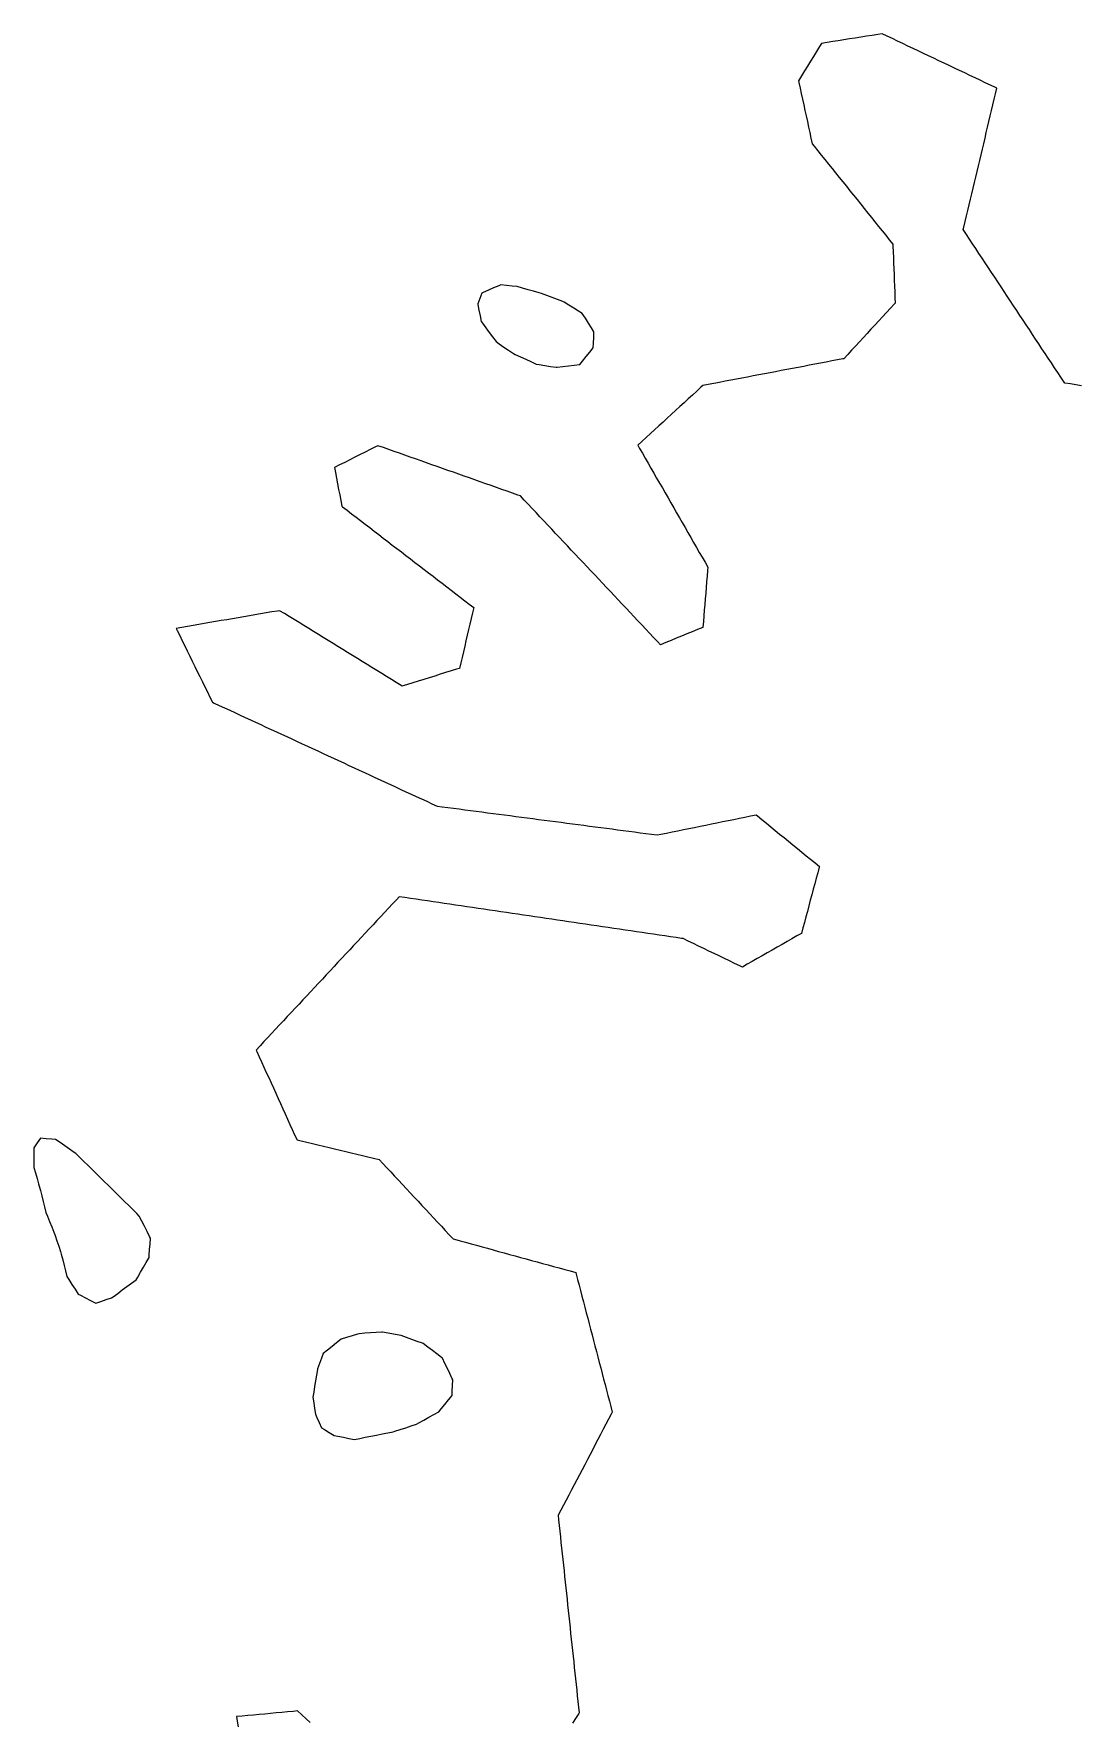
# Model space of a CAD drawing. Header units: millimetres. Extents: x 32 to 3054, y 42 to 5568.
# Drawn here: x 31.6 to 214.4, y 2486 to 2781.6 of the extents above; entities that cross this region are included whole.
import ezdxf

# ---------------------------------------------------------------- set-up
doc = ezdxf.new("R2010")
doc.units = ezdxf.units.MM
for name, color, linetype in [('ALL_ISLANDS', 7, 'Continuous'), ('OUTLINE_ISLAND_01', 7, 'Continuous'), ('OUTLINE_ISLAND_43', 7, 'Continuous'), ('OUTLINE_ISLAND_44', 7, 'Continuous'), ('OUTLINE_ISLAND_58', 7, 'Continuous')]:
    doc.layers.add(name, color=color, linetype=linetype)

msp = doc.modelspace()

# ---------------------------------------------------------------- linework, layer by layer
at = {"layer": 'ALL_ISLANDS'}
for points in [[(215.0401, 2719.9921), (214.0524, 2720.1487), (213.0648, 2720.3053), (212.0771, 2720.4619), (211.9571, 2720.6433), (211.4056, 2721.4775), (210.854, 2722.3116), (210.3025, 2723.1458), (209.7509, 2723.9799), (209.1993, 2724.814), (208.6478, 2725.6482), (208.0962, 2726.4823), (207.5447, 2727.3165), (206.9931, 2728.1506), (206.4416, 2728.9847), (205.89, 2729.8189), (205.3385, 2730.653), (204.7869, 2731.4872), (204.2354, 2732.3213), (203.6838, 2733.1554), (203.1323, 2733.9896), (202.5807, 2734.8237), (202.0292, 2735.6579), (201.4776, 2736.492), (200.9261, 2737.3261), (200.3745, 2738.1603), (199.8229, 2738.9944), (199.2714, 2739.8286), (198.7198, 2740.6627), (198.1683, 2741.4968), (197.6167, 2742.331), (197.0652, 2743.1651), (196.5136, 2743.9993), (195.9621, 2744.8334), (195.4105, 2745.6675), (194.859, 2746.5017), (194.3074, 2747.3358), (194.4116, 2747.7726), (194.6436, 2748.7453), (194.8756, 2749.718), (195.1076, 2750.6907), (195.3396, 2751.6635), (195.5716, 2752.6362), (195.8036, 2753.6089), (196.0356, 2754.5816), (196.2676, 2755.5543), (196.4996, 2756.527), (196.7316, 2757.4997), (196.9636, 2758.4725), (197.1957, 2759.4452), (197.4277, 2760.4179), (197.6597, 2761.3906), (197.8917, 2762.3633), (198.1237, 2763.336), (198.3557, 2764.3087), (198.5877, 2765.2815), (198.8197, 2766.2542), (199.0517, 2767.2269), (199.2837, 2768.1996), (199.5157, 2769.1723), (199.7477, 2770.145), (199.9797, 2771.1177), (200.2117, 2772.0905), (199.9882, 2772.1964), (199.0847, 2772.6249), (198.1811, 2773.0534), (197.2776, 2773.4819), (196.374, 2773.9103), (195.4704, 2774.3388), (194.5669, 2774.7673), (193.6633, 2775.1957), (192.7598, 2775.6242), (191.8562, 2776.0527), (190.9527, 2776.4812), (190.0491, 2776.9096), (189.1456, 2777.3381), (188.242, 2777.7666), (187.3384, 2778.195), (186.4349, 2778.6235), (185.5313, 2779.052), (184.6278, 2779.4805), (183.7242, 2779.9089), (182.8207, 2780.3374), (181.9171, 2780.7659), (181.0136, 2781.1943), (180.11, 2781.6228), (179.3583, 2781.5032), (178.3707, 2781.346), (177.3832, 2781.1888), (176.3956, 2781.0316), (175.408, 2780.8744), (174.4205, 2780.7172), (173.4329, 2780.56), (172.4453, 2780.4028), (171.4578, 2780.2456), (170.4702, 2780.0884), (169.4826, 2779.9312), (169.1384, 2779.3712), (168.6148, 2778.5193), (168.0911, 2777.6674), (167.5674, 2776.8155), (167.0437, 2775.9636), (166.5201, 2775.1117), (165.9964, 2774.2597), (165.4727, 2773.4078), (165.5391, 2773.1019), (165.7511, 2772.1246), (165.9631, 2771.1474), (166.1752, 2770.1701), (166.3872, 2769.1929), (166.5992, 2768.2156), (166.8113, 2767.2383), (167.0233, 2766.2611), (167.2353, 2765.2838), (167.4474, 2764.3065), (167.6594, 2763.3293), (167.8714, 2762.352), (168.2114, 2761.9293), (168.838, 2761.15), (169.4647, 2760.3707), (170.0914, 2759.5914), (170.7181, 2758.8121), (171.3447, 2758.0328), (171.9714, 2757.2536), (172.5981, 2756.4743), (173.2247, 2755.695), (173.8514, 2754.9157), (174.4781, 2754.1364), (175.1047, 2753.3571), (175.7314, 2752.5779), (176.3581, 2751.7986), (176.9848, 2751.0193), (177.6114, 2750.24), (178.2381, 2749.4607), (178.8648, 2748.6814), (179.4914, 2747.9021), (180.1181, 2747.1229), (180.7448, 2746.3436), (181.3714, 2745.5643), (181.9981, 2744.785), (182.0107, 2744.4484), (182.0481, 2743.4491), (182.0856, 2742.4498), (182.123, 2741.4505), (182.1604, 2740.4512), (182.1978, 2739.4519), (182.2352, 2738.4526), (182.2727, 2737.4533), (182.3101, 2736.454), (182.3475, 2735.4547), (182.3849, 2734.4554), (182.2288, 2734.2862), (181.5506, 2733.5513), (180.8724, 2732.8164), (180.1942, 2732.0815), (179.516, 2731.3467), (178.8378, 2730.6118), (178.1596, 2729.8769), (177.4814, 2729.142), (176.8033, 2728.4071), (176.1251, 2727.6722), (175.4469, 2726.9373), (174.7687, 2726.2024), (174.0905, 2725.4675), (173.4123, 2724.7327), (173.2597, 2724.7035), (172.2774, 2724.5161), (171.2951, 2724.3287), (170.3129, 2724.1413), (169.3306, 2723.9539), (168.3483, 2723.7665), (167.366, 2723.5791), (166.3837, 2723.3917), (165.4014, 2723.2043), (164.4192, 2723.0169), (163.4369, 2722.8295), (162.4546, 2722.6421), (161.4723, 2722.4547), (160.49, 2722.2673), (159.5077, 2722.0799), (158.5255, 2721.8925), (157.5432, 2721.7051), (156.5609, 2721.5177), (155.5786, 2721.3303), (154.5963, 2721.1429), (153.614, 2720.9555), (152.6318, 2720.7681), (151.6495, 2720.5807), (150.6672, 2720.3933), (149.6849, 2720.2059), (148.7026, 2720.0185), (148.3818, 2719.724), (147.6452, 2719.0476), (146.9086, 2718.3713), (146.172, 2717.695), (145.4354, 2717.0187), (144.6988, 2716.3423), (143.9622, 2715.666), (143.2256, 2714.9897), (142.489, 2714.3134), (141.7524, 2713.6371), (141.0158, 2712.9607), (140.2792, 2712.2844), (139.5426, 2711.6081), (138.806, 2710.9318), (138.0693, 2710.2554), (137.3327, 2709.5791), (137.648, 2709.0305), (138.1461, 2708.1634), (138.6443, 2707.2963), (139.1425, 2706.4292), (139.6406, 2705.5621), (140.1388, 2704.6951), (140.637, 2703.828), (141.1351, 2702.9609), (141.6333, 2702.0938), (142.1315, 2701.2267), (142.6296, 2700.3596), (143.1278, 2699.4926), (143.626, 2698.6255), (144.1241, 2697.7584), (144.6223, 2696.8913), (145.1205, 2696.0242), (145.6186, 2695.1572), (146.1168, 2694.2901), (146.6149, 2693.423), (147.1131, 2692.5559), (147.6113, 2691.6888), (148.1094, 2690.8217), (148.6076, 2689.9547), (149.1058, 2689.0876), (149.6039, 2688.2205), (149.5584, 2687.6718), (149.4758, 2686.6752), (149.3931, 2685.6787), (149.3104, 2684.6821), (149.2278, 2683.6855), (149.1451, 2682.6889), (149.0625, 2681.6923), (148.9798, 2680.6958), (148.8971, 2679.6992), (148.8145, 2678.7026), (148.7318, 2677.706), (148.6991, 2677.6926), (147.7744, 2677.3119), (146.8497, 2676.9311), (145.925, 2676.5504), (145.0003, 2676.1697), (144.0756, 2675.789), (143.151, 2675.4083), (142.2263, 2675.0276), (141.3016, 2674.6468), (140.7704, 2675.2111), (140.085, 2675.9393), (139.3996, 2676.6675), (138.7142, 2677.3956), (138.0288, 2678.1238), (137.3434, 2678.852), (136.658, 2679.5802), (135.9726, 2680.3083), (135.2872, 2681.0365), (134.6019, 2681.7647), (133.9165, 2682.4928), (133.2311, 2683.221), (132.5457, 2683.9492), (131.8603, 2684.6773), (131.1749, 2685.4055), (130.4895, 2686.1337), (129.8041, 2686.8618), (129.1187, 2687.59), (128.4333, 2688.3182), (127.7479, 2689.0464), (127.0625, 2689.7745), (126.3771, 2690.5027), (125.6917, 2691.2309), (125.0063, 2691.959), (124.3209, 2692.6872), (123.6355, 2693.4154), (122.9501, 2694.1435), (122.2647, 2694.8717), (121.5793, 2695.5999), (120.8939, 2696.3281), (120.2085, 2697.0562), (119.5231, 2697.7844), (118.8377, 2698.5126), (118.1523, 2699.2407), (117.4669, 2699.9689), (116.7815, 2700.6971), (116.3606, 2700.8457), (115.4176, 2701.1786), (114.4746, 2701.5115), (113.5317, 2701.8444), (112.5887, 2702.1773), (111.6457, 2702.5102), (110.7028, 2702.8431), (109.7598, 2703.176), (108.8168, 2703.5089), (107.8739, 2703.8418), (106.9309, 2704.1746), (105.988, 2704.5075), (105.045, 2704.8404), (104.102, 2705.1733), (103.1591, 2705.5062), (102.2161, 2705.8391), (101.2731, 2706.172), (100.3302, 2706.5049), (99.3872, 2706.8378), (98.4442, 2707.1707), (97.5013, 2707.5036), (96.5583, 2707.8365), (95.6154, 2708.1694), (94.6724, 2708.5023), (93.7294, 2708.8352), (92.7865, 2709.1681), (91.8435, 2709.501), (91.3941, 2709.2751), (90.5006, 2708.8261), (89.6071, 2708.377), (88.7136, 2707.9279), (87.8201, 2707.4789), (86.9266, 2707.0298), (86.0331, 2706.5807), (85.1396, 2706.1317), (84.2461, 2705.6826), (84.4101, 2704.8029), (84.5934, 2703.8198), (84.7766, 2702.8367), (84.9599, 2701.8537), (85.1431, 2700.8706), (85.3264, 2699.8875), (85.5096, 2698.9045), (85.6349, 2698.8082), (86.428, 2698.1991), (87.2211, 2697.59), (88.0142, 2696.9809), (88.8073, 2696.3717), (89.6003, 2695.7626), (90.3934, 2695.1535), (91.1865, 2694.5444), (91.9796, 2693.9353), (92.7727, 2693.3261), (93.5657, 2692.717), (94.3588, 2692.1079), (95.1519, 2691.4988), (95.945, 2690.8897), (96.7381, 2690.2806), (97.5311, 2689.6714), (98.3242, 2689.0623), (99.1173, 2688.4532), (99.9104, 2687.8441), (100.7035, 2687.235), (101.4965, 2686.6258), (102.2896, 2686.0167), (103.0827, 2685.4076), (103.8758, 2684.7985), (104.6689, 2684.1894), (105.4619, 2683.5803), (106.255, 2682.9711), (107.0481, 2682.362), (107.8412, 2681.7529), (108.6343, 2681.1438), (108.4148, 2680.2216), (108.1832, 2679.2488), (107.9517, 2678.276), (107.7201, 2677.3032), (107.4886, 2676.3303), (107.2571, 2675.3575), (107.0255, 2674.3847), (106.794, 2673.4119), (106.5624, 2672.439), (106.3309, 2671.4662), (106.0993, 2670.4934), (105.6026, 2670.3414), (104.6463, 2670.0489), (103.6901, 2669.7563), (102.7338, 2669.4638), (101.7775, 2669.1713), (100.8213, 2668.8787), (99.865, 2668.5862), (98.9088, 2668.2937), (97.9525, 2668.0011), (96.9963, 2667.7086), (96.04, 2667.416), (95.9026, 2667.5007), (95.0511, 2668.0251), (94.1996, 2668.5494), (93.3482, 2669.0738), (92.4967, 2669.5982), (91.6452, 2670.1226), (90.7937, 2670.647), (89.9422, 2671.1714), (89.0908, 2671.6958), (88.2393, 2672.2202), (87.3878, 2672.7446), (86.5363, 2673.2689), (85.6849, 2673.7933), (84.8334, 2674.3177), (83.9819, 2674.8421), (83.1304, 2675.3665), (82.2789, 2675.8909), (81.4275, 2676.4153), (80.576, 2676.9397), (79.7245, 2677.4641), (78.873, 2677.9884), (78.0215, 2678.5128), (77.1701, 2679.0372), (76.3186, 2679.5616), (75.4671, 2680.086), (74.6156, 2680.6104), (74.2568, 2680.5491), (73.2711, 2680.3806), (72.2854, 2680.212), (71.2997, 2680.0435), (70.314, 2679.875), (69.3283, 2679.7065), (68.3426, 2679.538), (67.3569, 2679.3695), (66.3712, 2679.201), (65.3855, 2679.0325), (64.3998, 2678.864), (63.4141, 2678.6955), (62.4284, 2678.527), (61.4427, 2678.3585), (60.457, 2678.19), (59.4713, 2678.0215), (58.4856, 2677.853), (57.4999, 2677.6845), (56.5142, 2677.516), (56.6952, 2677.1471), (57.1357, 2676.2494), (57.5762, 2675.3516), (58.0167, 2674.4539), (58.4572, 2673.5561), (58.8976, 2672.6584), (59.3381, 2671.7606), (59.7786, 2670.8628), (60.2191, 2669.9651), (60.6596, 2669.0673), (61.1001, 2668.1696), (61.5406, 2667.2718), (61.9811, 2666.374), (62.4216, 2665.4763), (62.8621, 2664.5785), (63.1637, 2664.439), (64.0714, 2664.0192), (64.979, 2663.5995), (65.8866, 2663.1797), (66.7943, 2662.7599), (67.7019, 2662.3402), (68.6095, 2661.9204), (69.5172, 2661.5006), (70.4248, 2661.0809), (71.3324, 2660.6611), (72.2401, 2660.2414), (73.1477, 2659.8216), (74.0553, 2659.4018), (74.963, 2658.9821), (75.8706, 2658.5623), (76.7782, 2658.1425), (77.6859, 2657.7228), (78.5935, 2657.303), (79.5011, 2656.8832), (80.4088, 2656.4635), (81.3164, 2656.0437), (82.224, 2655.6239), (83.1317, 2655.2042), (84.0393, 2654.7844), (84.9469, 2654.3646), (85.8546, 2653.9449), (86.7622, 2653.5251), (87.6698, 2653.1053), (88.5775, 2652.6856), (89.4851, 2652.2658), (90.3927, 2651.846), (91.3004, 2651.4263), (92.208, 2651.0065), (93.1156, 2650.5867), (94.0233, 2650.167), (94.9309, 2649.7472), (95.8385, 2649.3275), (96.7462, 2648.9077), (97.6538, 2648.4879), (98.5614, 2648.0682), (99.4691, 2647.6484), (100.3767, 2647.2286), (101.2843, 2646.8089), (102.192, 2646.3891), (103.0734, 2646.2739), (104.0649, 2646.1442), (105.0565, 2646.0146), (106.0481, 2645.885), (107.0396, 2645.7553), (108.0312, 2645.6257), (109.0228, 2645.4961), (110.0143, 2645.3665), (111.0059, 2645.2368), (111.9974, 2645.1072), (112.989, 2644.9776), (113.9806, 2644.8479), (114.9721, 2644.7183), (115.9637, 2644.5887), (116.9553, 2644.4591), (117.9468, 2644.3294), (118.9384, 2644.1998), (119.9299, 2644.0702), (120.9215, 2643.9405), (121.9131, 2643.8109), (122.9046, 2643.6813), (123.8962, 2643.5516), (124.8878, 2643.422), (125.8793, 2643.2924), (126.8709, 2643.1628), (127.8624, 2643.0331), (128.854, 2642.9035), (129.8456, 2642.7739), (130.8371, 2642.6442), (131.8287, 2642.5146), (132.8203, 2642.385), (133.8118, 2642.2554), (134.8034, 2642.1257), (135.7949, 2641.9961), (136.7865, 2641.8665), (137.7781, 2641.7368), (138.7696, 2641.6072), (139.7612, 2641.4776), (140.7528, 2641.3479), (141.396, 2641.4786), (142.376, 2641.6776), (143.356, 2641.8766), (144.336, 2642.0756), (145.316, 2642.2746), (146.296, 2642.4737), (147.276, 2642.6727), (148.256, 2642.8717), (149.236, 2643.0707), (150.216, 2643.2697), (151.196, 2643.4687), (152.176, 2643.6678), (153.156, 2643.8668), (154.136, 2644.0658), (155.116, 2644.2648), (156.096, 2644.4638), (157.0759, 2644.6628), (158.0559, 2644.8619), (158.2976, 2644.6645), (159.0721, 2644.0319), (159.8466, 2643.3993), (160.6211, 2642.7667), (161.3956, 2642.1342), (162.1701, 2641.5016), (162.9446, 2640.869), (163.7191, 2640.2364), (164.4936, 2639.6039), (165.2681, 2638.9713), (166.0426, 2638.3387), (166.8171, 2637.7061), (167.5916, 2637.0735), (168.3661, 2636.441), (169.1406, 2635.8084), (169.1072, 2635.685), (168.8466, 2634.7196), (168.5859, 2633.7541), (168.3252, 2632.7887), (168.0645, 2631.8233), (167.8038, 2630.8579), (167.5431, 2629.8925), (167.2825, 2628.927), (167.0218, 2627.9616), (166.7611, 2626.9962), (166.5004, 2626.0308), (166.2397, 2625.0653), (165.979, 2624.0999), (165.1978, 2623.6545), (164.3291, 2623.1592), (163.4604, 2622.6639), (162.5916, 2622.1686), (161.7229, 2621.6733), (160.8542, 2621.178), (159.9855, 2620.6827), (159.1167, 2620.1874), (158.248, 2619.6921), (157.3793, 2619.1968), (156.5106, 2618.7015), (155.6418, 2618.2062), (155.1959, 2618.4204), (154.2945, 2618.8533), (153.3931, 2619.2862), (152.4916, 2619.7191), (151.5902, 2620.152), (150.6887, 2620.5849), (149.7873, 2621.0178), (148.8858, 2621.4507), (147.9844, 2621.8835), (147.083, 2622.3164), (146.1815, 2622.7493), (145.2801, 2623.1822), (145.0143, 2623.2214), (144.025, 2623.3671), (143.0356, 2623.5129), (142.0463, 2623.6586), (141.057, 2623.8043), (140.0677, 2623.95), (139.0783, 2624.0958), (138.089, 2624.2415), (137.0997, 2624.3872), (136.1104, 2624.533), (135.121, 2624.6787), (134.1317, 2624.8244), (133.1424, 2624.9702), (132.1531, 2625.1159), (131.1637, 2625.2616), (130.1744, 2625.4074), (129.1851, 2625.5531), (128.1958, 2625.6988), (127.2064, 2625.8445), (126.2171, 2625.9903), (125.2278, 2626.136), (124.2385, 2626.2817), (123.2491, 2626.4275), (122.2598, 2626.5732), (121.2705, 2626.7189), (120.2812, 2626.8647), (119.2919, 2627.0104), (118.3025, 2627.1561), (117.3132, 2627.3019), (116.3239, 2627.4476), (115.3346, 2627.5933), (114.3452, 2627.739), (113.3559, 2627.8848), (112.3666, 2628.0305), (111.3773, 2628.1762), (110.3879, 2628.322), (109.3986, 2628.4677), (108.4093, 2628.6134), (107.42, 2628.7592), (106.4306, 2628.9049), (105.4413, 2629.0506), (104.452, 2629.1964), (103.4627, 2629.3421), (102.4733, 2629.4878), (101.484, 2629.6335), (100.4947, 2629.7793), (99.5054, 2629.925), (98.516, 2630.0707), (97.5267, 2630.2165), (96.5374, 2630.3622), (95.5481, 2630.5079), (95.0796, 2630.0059), (94.3974, 2629.2747), (93.7151, 2628.5436), (93.0329, 2627.8125), (92.3506, 2627.0813), (91.6684, 2626.3502), (90.9862, 2625.6191), (90.3039, 2624.888), (89.6217, 2624.1568), (88.9395, 2623.4257), (88.2572, 2622.6946), (87.575, 2621.9634), (86.8928, 2621.2323), (86.2105, 2620.5012), (85.5283, 2619.77), (84.846, 2619.0389), (84.1638, 2618.3078), (83.4816, 2617.5766), (82.7993, 2616.8455), (82.1171, 2616.1144), (81.4349, 2615.3832), (80.7526, 2614.6521), (80.0704, 2613.921), (79.3882, 2613.1898), (78.7059, 2612.4587), (78.0237, 2611.7276), (77.3414, 2610.9964), (76.6592, 2610.2653), (75.977, 2609.5342), (75.2947, 2608.8031), (74.6125, 2608.0719), (73.9303, 2607.3408), (73.248, 2606.6097), (72.5658, 2605.8785), (71.8836, 2605.1474), (71.2013, 2604.4163), (70.5191, 2603.6851), (70.6439, 2603.4102), (71.0575, 2602.4997), (71.471, 2601.5892), (71.8845, 2600.6788), (72.298, 2599.7683), (72.7116, 2598.8578), (73.1251, 2597.9473), (73.5386, 2597.0368), (73.9521, 2596.1263), (74.3657, 2595.2158), (74.7792, 2594.3053), (75.1927, 2593.3948), (75.6062, 2592.4843), (76.0198, 2591.5738), (76.4333, 2590.6633), (76.8468, 2589.7528), (77.2603, 2588.8423), (77.6739, 2587.9319), (78.4222, 2587.7547), (79.3953, 2587.5244), (80.3685, 2587.2941), (81.3416, 2587.0638), (82.3147, 2586.8334), (83.2878, 2586.6031), (84.2609, 2586.3728), (85.234, 2586.1425), (86.2071, 2585.9122), (87.1803, 2585.6818), (88.1534, 2585.4515), (89.1265, 2585.2212), (90.0996, 2584.9909), (91.0727, 2584.7606), (92.0458, 2584.5302), (92.7263, 2583.7987), (93.4075, 2583.0666), (94.0886, 2582.3344), (94.7697, 2581.6022), (95.4508, 2580.8701), (96.132, 2580.1379), (96.8131, 2579.4057), (97.4942, 2578.6735), (98.1753, 2577.9414), (98.8565, 2577.2092), (99.5376, 2576.477), (100.2187, 2575.7449), (100.8998, 2575.0127), (101.581, 2574.2805), (102.2621, 2573.5484), (102.9432, 2572.8162), (103.6243, 2572.084), (104.3055, 2571.3519), (104.9866, 2570.6197), (105.2465, 2570.5484), (106.2109, 2570.284), (107.1753, 2570.0196), (108.1397, 2569.7551), (109.1041, 2569.4907), (110.0685, 2569.2263), (111.0329, 2568.9618), (111.9973, 2568.6974), (112.9617, 2568.4329), (113.9261, 2568.1685), (114.8905, 2567.9041), (115.8549, 2567.6396), (116.8193, 2567.3752), (117.7837, 2567.1107), (118.7481, 2566.8463), (119.7125, 2566.5819), (120.6769, 2566.3174), (121.6413, 2566.053), (122.6057, 2565.7885), (123.5701, 2565.5241), (124.5345, 2565.2597), (125.4989, 2564.9952), (126.4633, 2564.7308), (126.5358, 2564.4543), (126.7894, 2563.487), (127.0431, 2562.5197), (127.2967, 2561.5524), (127.5503, 2560.5851), (127.8039, 2559.6178), (128.0576, 2558.6505), (128.3112, 2557.6832), (128.5648, 2556.7159), (128.8184, 2555.7486), (129.0721, 2554.7813), (129.3257, 2553.814), (129.5793, 2552.8467), (129.833, 2551.8794), (130.0866, 2550.9121), (130.3402, 2549.9448), (130.5938, 2548.9775), (130.8475, 2548.0102), (131.1011, 2547.0429), (131.3547, 2546.0756), (131.6083, 2545.1083), (131.862, 2544.141), (132.1156, 2543.1737), (132.3692, 2542.2064), (132.6228, 2541.2391), (132.8765, 2540.2718), (132.6945, 2539.926), (132.229, 2539.0409), (131.7634, 2538.1559), (131.2979, 2537.2709), (130.8323, 2536.3859), (130.3667, 2535.5009), (129.9012, 2534.6159), (129.4356, 2533.7308), (128.9701, 2532.8458), (128.5045, 2531.9608), (128.039, 2531.0758), (127.5734, 2530.1908), (127.1078, 2529.3058), (126.6423, 2528.4207), (126.1767, 2527.5357), (125.7112, 2526.6507), (125.2456, 2525.7657), (124.78, 2524.8807), (124.3145, 2523.9957), (123.8489, 2523.1106), (123.3834, 2522.2256), (123.4676, 2521.4332), (123.5733, 2520.4388), (123.679, 2519.4444), (123.7847, 2518.45), (123.8904, 2517.4556), (123.9961, 2516.4612), (124.1018, 2515.4668), (124.2075, 2514.4724), (124.3133, 2513.478), (124.419, 2512.4836), (124.5247, 2511.4892), (124.6304, 2510.4948), (124.7361, 2509.5004), (124.8418, 2508.506), (124.9475, 2507.5116), (125.0532, 2506.5172), (125.1589, 2505.5228), (125.2646, 2504.5284), (125.3703, 2503.534), (125.476, 2502.5396), (125.5817, 2501.5452), (125.6874, 2500.5508), (125.7931, 2499.5564), (125.8988, 2498.562), (126.0046, 2497.5676), (126.1103, 2496.5732), (126.216, 2495.5788), (126.3217, 2494.5844), (126.4274, 2493.59), (126.5331, 2492.5956), (126.6388, 2491.6012), (126.7445, 2490.6068), (126.8502, 2489.6124), (126.9559, 2488.618), (127.0616, 2487.6236), (126.9842, 2487.5022), (126.4467, 2486.6589), (125.9091, 2485.8157)], [(79.9861, 2485.9206), (79.2504, 2486.598), (78.5148, 2487.2753), (77.7791, 2487.9527), (77.0239, 2487.8827), (76.0281, 2487.7905), (75.0324, 2487.6983), (74.0367, 2487.606), (73.0409, 2487.5138), (72.0452, 2487.4216), (71.0495, 2487.3293), (70.0537, 2487.2371), (69.058, 2487.1449), (68.0622, 2487.0526), (67.0665, 2486.9604), (67.1875, 2486.1858), (67.3417, 2485.1977)]]:
    msp.add_lwpolyline(points, dxfattribs=at)
for points in [[(110.0193, 2736.2054), (109.6682, 2735.2691), (109.317, 2734.3328), (109.3414, 2734.2052), (109.5294, 2733.2231), (109.7173, 2732.2409), (109.9052, 2731.2587), (110.139, 2730.9427), (110.7337, 2730.1388), (111.3284, 2729.3348), (111.9231, 2728.5309), (112.5177, 2727.7269), (113.0798, 2727.3405), (113.9039, 2726.7741), (114.728, 2726.2076), (115.5521, 2725.6412), (115.8933, 2725.4827), (116.8002, 2725.0615), (117.7072, 2724.6402), (118.6141, 2724.219), (119.5211, 2723.7978), (120.0637, 2723.7096), (121.0508, 2723.5493), (122.0378, 2723.389), (123.0249, 2723.2287), (123.2453, 2723.2557), (124.2379, 2723.3774), (125.2305, 2723.4991), (126.223, 2723.6208), (127.2156, 2723.7425), (127.67, 2724.3081), (128.2964, 2725.0877), (128.9227, 2725.8672), (129.549, 2726.6467), (129.5818, 2727.4504), (129.6225, 2728.4495), (129.6632, 2729.4487), (129.2353, 2730.1171), (128.6961, 2730.9593), (128.1569, 2731.8015), (127.6178, 2732.6437), (126.9735, 2733.0457), (126.125, 2733.5749), (125.2766, 2734.1042), (124.4281, 2734.6335), (124.194, 2734.7241), (123.2613, 2735.0849), (122.3286, 2735.4456), (121.396, 2735.8064), (120.4633, 2736.1671), (120.0511, 2736.2809), (119.0872, 2736.5471), (118.1233, 2736.8133), (117.1593, 2737.0794), (116.1954, 2737.3456), (115.3344, 2737.4373), (114.34, 2737.5433), (113.3456, 2737.6492), (113.0176, 2737.5069), (112.1003, 2737.1087), (111.183, 2736.7105), (110.2657, 2736.3124)], [(32.7538, 2588.2254), (32.1846, 2587.4032), (31.6154, 2586.581), (31.6124, 2586.2368), (31.6036, 2585.2369), (31.5947, 2584.2369), (31.5859, 2583.2369), (31.6155, 2583.1315), (31.8861, 2582.1688), (32.1566, 2581.2061), (32.4272, 2580.2434), (32.6977, 2579.2806), (32.7388, 2579.1139), (32.9776, 2578.1428), (33.2165, 2577.1718), (33.4554, 2576.2007), (33.6943, 2575.2297), (33.9698, 2574.5665), (34.3535, 2573.643), (34.7371, 2572.7195), (35.1207, 2571.796), (35.3151, 2571.2261), (35.6379, 2570.2797), (35.9607, 2569.3332), (36.2836, 2568.3868), (36.4019, 2567.9143), (36.6449, 2566.9442), (36.8879, 2565.9742), (37.1308, 2565.0042), (37.3738, 2564.0341), (37.7296, 2563.481), (38.2707, 2562.64), (38.8117, 2561.799), (39.3527, 2560.958), (39.7685, 2560.7433), (40.6571, 2560.2845), (41.5456, 2559.8256), (42.4341, 2559.3668), (43.3165, 2559.6618), (44.2649, 2559.9789), (45.2133, 2560.2959), (45.4743, 2560.4861), (46.2824, 2561.0752), (47.0906, 2561.6642), (47.8987, 2562.2532), (48.7068, 2562.8422), (49.5149, 2563.4312), (49.783, 2563.9001), (50.2792, 2564.7682), (50.7755, 2565.6364), (51.2718, 2566.5045), (51.7681, 2567.3727), (51.7971, 2567.7628), (51.8714, 2568.76), (51.9457, 2569.7572), (52.02, 2570.7545), (51.8733, 2571.0435), (51.4205, 2571.9351), (50.9678, 2572.8267), (50.5151, 2573.7184), (50.0623, 2574.61), (49.6265, 2575.0396), (48.9143, 2575.7416), (48.2022, 2576.4436), (47.49, 2577.1456), (46.7778, 2577.8476), (46.0656, 2578.5496), (45.3535, 2579.2516), (44.6413, 2579.9536), (43.9291, 2580.6556), (43.2169, 2581.3576), (42.5048, 2582.0596), (41.7926, 2582.7616), (41.0804, 2583.4636), (40.3682, 2584.1656), (39.6561, 2584.8676), (38.9439, 2585.5696), (38.6747, 2585.7558), (37.8524, 2586.3248), (37.03, 2586.8938), (36.2077, 2587.4627), (35.3853, 2588.0317), (34.7275, 2588.0801), (33.7302, 2588.1535)], [(80.4569, 2542.874), (80.6052, 2541.8851), (80.7536, 2540.8961), (80.9019, 2539.9072), (81.1493, 2539.3572), (81.5596, 2538.4453), (81.97, 2537.5334), (82.4761, 2537.2226), (83.3283, 2536.6993), (84.1805, 2536.1761), (84.8085, 2536.0575), (85.7911, 2535.8719), (86.7737, 2535.6862), (87.7563, 2535.5006), (88.646, 2535.6783), (89.6266, 2535.8742), (90.6073, 2536.0701), (91.5879, 2536.266), (92.5685, 2536.4618), (93.5492, 2536.6577), (94.5298, 2536.8536), (94.7939, 2536.9394), (95.745, 2537.2484), (96.696, 2537.5574), (97.6471, 2537.8663), (98.5982, 2538.1753), (99.0092, 2538.4051), (99.8821, 2538.893), (100.755, 2539.381), (101.6278, 2539.8689), (102.5007, 2540.3569), (102.92, 2540.8677), (103.5545, 2541.6407), (104.1889, 2542.4137), (104.8234, 2543.1867), (104.8566, 2543.9386), (104.9007, 2544.9376), (104.9449, 2545.9367), (104.8592, 2546.1159), (104.4281, 2547.0182), (103.997, 2547.9205), (103.5659, 2548.8228), (103.1347, 2549.7251), (102.9627, 2549.8555), (102.166, 2550.4598), (101.3692, 2551.0641), (100.5724, 2551.6684), (99.7757, 2552.2727), (99.6316, 2552.3263), (98.6943, 2552.6748), (97.757, 2553.0233), (96.8197, 2553.3718), (95.8824, 2553.7203), (95.5746, 2553.7751), (94.5901, 2553.9506), (93.6056, 2554.1261), (92.6211, 2554.3015), (92.546, 2554.2962), (91.5486, 2554.2248), (90.5511, 2554.1534), (89.5537, 2554.082), (88.5562, 2554.0105), (88.2791, 2553.927), (87.3217, 2553.6384), (86.3642, 2553.3497), (85.4068, 2553.0611), (85.3753, 2553.0357), (84.5958, 2552.4092), (83.8164, 2551.7828), (83.0369, 2551.1563), (82.2575, 2550.5298), (81.9608, 2549.7388), (81.6095, 2548.8025), (81.2583, 2547.8662), (81.234, 2547.7152), (81.0755, 2546.7278), (80.917, 2545.7404), (80.7585, 2544.7531), (80.6, 2543.7657)]]:
    msp.add_lwpolyline(points, close=True, dxfattribs=at)
at = {"layer": 'OUTLINE_ISLAND_01'}
for points in [[(215.0401, 2719.9921), (214.0524, 2720.1487), (213.0648, 2720.3053), (212.0771, 2720.4619), (211.9571, 2720.6433), (211.4056, 2721.4775), (210.854, 2722.3116), (210.3025, 2723.1458), (209.7509, 2723.9799), (209.1993, 2724.814), (208.6478, 2725.6482), (208.0962, 2726.4823), (207.5447, 2727.3165), (206.9931, 2728.1506), (206.4416, 2728.9847), (205.89, 2729.8189), (205.3385, 2730.653), (204.7869, 2731.4872), (204.2354, 2732.3213), (203.6838, 2733.1554), (203.1323, 2733.9896), (202.5807, 2734.8237), (202.0292, 2735.6579), (201.4776, 2736.492), (200.9261, 2737.3261), (200.3745, 2738.1603), (199.8229, 2738.9944), (199.2714, 2739.8286), (198.7198, 2740.6627), (198.1683, 2741.4968), (197.6167, 2742.331), (197.0652, 2743.1651), (196.5136, 2743.9993), (195.9621, 2744.8334), (195.4105, 2745.6675), (194.859, 2746.5017), (194.3074, 2747.3358), (194.4116, 2747.7726), (194.6436, 2748.7453), (194.8756, 2749.718), (195.1076, 2750.6907), (195.3396, 2751.6635), (195.5716, 2752.6362), (195.8036, 2753.6089), (196.0356, 2754.5816), (196.2676, 2755.5543), (196.4996, 2756.527), (196.7316, 2757.4997), (196.9636, 2758.4725), (197.1957, 2759.4452), (197.4277, 2760.4179), (197.6597, 2761.3906), (197.8917, 2762.3633), (198.1237, 2763.336), (198.3557, 2764.3087), (198.5877, 2765.2815), (198.8197, 2766.2542), (199.0517, 2767.2269), (199.2837, 2768.1996), (199.5157, 2769.1723), (199.7477, 2770.145), (199.9797, 2771.1177), (200.2117, 2772.0905), (199.9882, 2772.1964), (199.0847, 2772.6249), (198.1811, 2773.0534), (197.2776, 2773.4819), (196.374, 2773.9103), (195.4704, 2774.3388), (194.5669, 2774.7673), (193.6633, 2775.1957), (192.7598, 2775.6242), (191.8562, 2776.0527), (190.9527, 2776.4812), (190.0491, 2776.9096), (189.1456, 2777.3381), (188.242, 2777.7666), (187.3384, 2778.195), (186.4349, 2778.6235), (185.5313, 2779.052), (184.6278, 2779.4805), (183.7242, 2779.9089), (182.8207, 2780.3374), (181.9171, 2780.7659), (181.0136, 2781.1943), (180.11, 2781.6228), (179.3583, 2781.5032), (178.3707, 2781.346), (177.3832, 2781.1888), (176.3956, 2781.0316), (175.408, 2780.8744), (174.4205, 2780.7172), (173.4329, 2780.56), (172.4453, 2780.4028), (171.4578, 2780.2456), (170.4702, 2780.0884), (169.4826, 2779.9312), (169.1384, 2779.3712), (168.6148, 2778.5193), (168.0911, 2777.6674), (167.5674, 2776.8155), (167.0437, 2775.9636), (166.5201, 2775.1117), (165.9964, 2774.2597), (165.4727, 2773.4078), (165.5391, 2773.1019), (165.7511, 2772.1246), (165.9631, 2771.1474), (166.1752, 2770.1701), (166.3872, 2769.1929), (166.5992, 2768.2156), (166.8113, 2767.2383), (167.0233, 2766.2611), (167.2353, 2765.2838), (167.4474, 2764.3065), (167.6594, 2763.3293), (167.8714, 2762.352), (168.2114, 2761.9293), (168.838, 2761.15), (169.4647, 2760.3707), (170.0914, 2759.5914), (170.7181, 2758.8121), (171.3447, 2758.0328), (171.9714, 2757.2536), (172.5981, 2756.4743), (173.2247, 2755.695), (173.8514, 2754.9157), (174.4781, 2754.1364), (175.1047, 2753.3571), (175.7314, 2752.5779), (176.3581, 2751.7986), (176.9848, 2751.0193), (177.6114, 2750.24), (178.2381, 2749.4607), (178.8648, 2748.6814), (179.4914, 2747.9021), (180.1181, 2747.1229), (180.7448, 2746.3436), (181.3714, 2745.5643), (181.9981, 2744.785), (182.0107, 2744.4484), (182.0481, 2743.4491), (182.0856, 2742.4498), (182.123, 2741.4505), (182.1604, 2740.4512), (182.1978, 2739.4519), (182.2352, 2738.4526), (182.2727, 2737.4533), (182.3101, 2736.454), (182.3475, 2735.4547), (182.3849, 2734.4554), (182.2288, 2734.2862), (181.5506, 2733.5513), (180.8724, 2732.8164), (180.1942, 2732.0815), (179.516, 2731.3467), (178.8378, 2730.6118), (178.1596, 2729.8769), (177.4814, 2729.142), (176.8033, 2728.4071), (176.1251, 2727.6722), (175.4469, 2726.9373), (174.7687, 2726.2024), (174.0905, 2725.4675), (173.4123, 2724.7327), (173.2597, 2724.7035), (172.2774, 2724.5161), (171.2951, 2724.3287), (170.3129, 2724.1413), (169.3306, 2723.9539), (168.3483, 2723.7665), (167.366, 2723.5791), (166.3837, 2723.3917), (165.4014, 2723.2043), (164.4192, 2723.0169), (163.4369, 2722.8295), (162.4546, 2722.6421), (161.4723, 2722.4547), (160.49, 2722.2673), (159.5077, 2722.0799), (158.5255, 2721.8925), (157.5432, 2721.7051), (156.5609, 2721.5177), (155.5786, 2721.3303), (154.5963, 2721.1429), (153.614, 2720.9555), (152.6318, 2720.7681), (151.6495, 2720.5807), (150.6672, 2720.3933), (149.6849, 2720.2059), (148.7026, 2720.0185), (148.3818, 2719.724), (147.6452, 2719.0476), (146.9086, 2718.3713), (146.172, 2717.695), (145.4354, 2717.0187), (144.6988, 2716.3423), (143.9622, 2715.666), (143.2256, 2714.9897), (142.489, 2714.3134), (141.7524, 2713.6371), (141.0158, 2712.9607), (140.2792, 2712.2844), (139.5426, 2711.6081), (138.806, 2710.9318), (138.0693, 2710.2554), (137.3327, 2709.5791), (137.648, 2709.0305), (138.1461, 2708.1634), (138.6443, 2707.2963), (139.1425, 2706.4292), (139.6406, 2705.5621), (140.1388, 2704.6951), (140.637, 2703.828), (141.1351, 2702.9609), (141.6333, 2702.0938), (142.1315, 2701.2267), (142.6296, 2700.3596), (143.1278, 2699.4926), (143.626, 2698.6255), (144.1241, 2697.7584), (144.6223, 2696.8913), (145.1205, 2696.0242), (145.6186, 2695.1572), (146.1168, 2694.2901), (146.6149, 2693.423), (147.1131, 2692.5559), (147.6113, 2691.6888), (148.1094, 2690.8217), (148.6076, 2689.9547), (149.1058, 2689.0876), (149.6039, 2688.2205), (149.5584, 2687.6718), (149.4758, 2686.6752), (149.3931, 2685.6787), (149.3104, 2684.6821), (149.2278, 2683.6855), (149.1451, 2682.6889), (149.0625, 2681.6923), (148.9798, 2680.6958), (148.8971, 2679.6992), (148.8145, 2678.7026), (148.7318, 2677.706), (148.6991, 2677.6926), (147.7744, 2677.3119), (146.8497, 2676.9311), (145.925, 2676.5504), (145.0003, 2676.1697), (144.0756, 2675.789), (143.151, 2675.4083), (142.2263, 2675.0276), (141.3016, 2674.6468), (140.7704, 2675.2111), (140.085, 2675.9393), (139.3996, 2676.6675), (138.7142, 2677.3956), (138.0288, 2678.1238), (137.3434, 2678.852), (136.658, 2679.5802), (135.9726, 2680.3083), (135.2872, 2681.0365), (134.6019, 2681.7647), (133.9165, 2682.4928), (133.2311, 2683.221), (132.5457, 2683.9492), (131.8603, 2684.6773), (131.1749, 2685.4055), (130.4895, 2686.1337), (129.8041, 2686.8618), (129.1187, 2687.59), (128.4333, 2688.3182), (127.7479, 2689.0464), (127.0625, 2689.7745), (126.3771, 2690.5027), (125.6917, 2691.2309), (125.0063, 2691.959), (124.3209, 2692.6872), (123.6355, 2693.4154), (122.9501, 2694.1435), (122.2647, 2694.8717), (121.5793, 2695.5999), (120.8939, 2696.3281), (120.2085, 2697.0562), (119.5231, 2697.7844), (118.8377, 2698.5126), (118.1523, 2699.2407), (117.4669, 2699.9689), (116.7815, 2700.6971), (116.3606, 2700.8457), (115.4176, 2701.1786), (114.4746, 2701.5115), (113.5317, 2701.8444), (112.5887, 2702.1773), (111.6457, 2702.5102), (110.7028, 2702.8431), (109.7598, 2703.176), (108.8168, 2703.5089), (107.8739, 2703.8418), (106.9309, 2704.1746), (105.988, 2704.5075), (105.045, 2704.8404), (104.102, 2705.1733), (103.1591, 2705.5062), (102.2161, 2705.8391), (101.2731, 2706.172), (100.3302, 2706.5049), (99.3872, 2706.8378), (98.4442, 2707.1707), (97.5013, 2707.5036), (96.5583, 2707.8365), (95.6154, 2708.1694), (94.6724, 2708.5023), (93.7294, 2708.8352), (92.7865, 2709.1681), (91.8435, 2709.501), (91.3941, 2709.2751), (90.5006, 2708.8261), (89.6071, 2708.377), (88.7136, 2707.9279), (87.8201, 2707.4789), (86.9266, 2707.0298), (86.0331, 2706.5807), (85.1396, 2706.1317), (84.2461, 2705.6826), (84.4101, 2704.8029), (84.5934, 2703.8198), (84.7766, 2702.8367), (84.9599, 2701.8537), (85.1431, 2700.8706), (85.3264, 2699.8875), (85.5096, 2698.9045), (85.6349, 2698.8082), (86.428, 2698.1991), (87.2211, 2697.59), (88.0142, 2696.9809), (88.8073, 2696.3717), (89.6003, 2695.7626), (90.3934, 2695.1535), (91.1865, 2694.5444), (91.9796, 2693.9353), (92.7727, 2693.3261), (93.5657, 2692.717), (94.3588, 2692.1079), (95.1519, 2691.4988), (95.945, 2690.8897), (96.7381, 2690.2806), (97.5311, 2689.6714), (98.3242, 2689.0623), (99.1173, 2688.4532), (99.9104, 2687.8441), (100.7035, 2687.235), (101.4965, 2686.6258), (102.2896, 2686.0167), (103.0827, 2685.4076), (103.8758, 2684.7985), (104.6689, 2684.1894), (105.4619, 2683.5803), (106.255, 2682.9711), (107.0481, 2682.362), (107.8412, 2681.7529), (108.6343, 2681.1438), (108.4148, 2680.2216), (108.1832, 2679.2488), (107.9517, 2678.276), (107.7201, 2677.3032), (107.4886, 2676.3303), (107.2571, 2675.3575), (107.0255, 2674.3847), (106.794, 2673.4119), (106.5624, 2672.439), (106.3309, 2671.4662), (106.0993, 2670.4934), (105.6026, 2670.3414), (104.6463, 2670.0489), (103.6901, 2669.7563), (102.7338, 2669.4638), (101.7775, 2669.1713), (100.8213, 2668.8787), (99.865, 2668.5862), (98.9088, 2668.2937), (97.9525, 2668.0011), (96.9963, 2667.7086), (96.04, 2667.416), (95.9026, 2667.5007), (95.0511, 2668.0251), (94.1996, 2668.5494), (93.3482, 2669.0738), (92.4967, 2669.5982), (91.6452, 2670.1226), (90.7937, 2670.647), (89.9422, 2671.1714), (89.0908, 2671.6958), (88.2393, 2672.2202), (87.3878, 2672.7446), (86.5363, 2673.2689), (85.6849, 2673.7933), (84.8334, 2674.3177), (83.9819, 2674.8421), (83.1304, 2675.3665), (82.2789, 2675.8909), (81.4275, 2676.4153), (80.576, 2676.9397), (79.7245, 2677.4641), (78.873, 2677.9884), (78.0215, 2678.5128), (77.1701, 2679.0372), (76.3186, 2679.5616), (75.4671, 2680.086), (74.6156, 2680.6104), (74.2568, 2680.5491), (73.2711, 2680.3806), (72.2854, 2680.212), (71.2997, 2680.0435), (70.314, 2679.875), (69.3283, 2679.7065), (68.3426, 2679.538), (67.3569, 2679.3695), (66.3712, 2679.201), (65.3855, 2679.0325), (64.3998, 2678.864), (63.4141, 2678.6955), (62.4284, 2678.527), (61.4427, 2678.3585), (60.457, 2678.19), (59.4713, 2678.0215), (58.4856, 2677.853), (57.4999, 2677.6845), (56.5142, 2677.516), (56.6952, 2677.1471), (57.1357, 2676.2494), (57.5762, 2675.3516), (58.0167, 2674.4539), (58.4572, 2673.5561), (58.8976, 2672.6584), (59.3381, 2671.7606), (59.7786, 2670.8628), (60.2191, 2669.9651), (60.6596, 2669.0673), (61.1001, 2668.1696), (61.5406, 2667.2718), (61.9811, 2666.374), (62.4216, 2665.4763), (62.8621, 2664.5785), (63.1637, 2664.439), (64.0714, 2664.0192), (64.979, 2663.5995), (65.8866, 2663.1797), (66.7943, 2662.7599), (67.7019, 2662.3402), (68.6095, 2661.9204), (69.5172, 2661.5006), (70.4248, 2661.0809), (71.3324, 2660.6611), (72.2401, 2660.2414), (73.1477, 2659.8216), (74.0553, 2659.4018), (74.963, 2658.9821), (75.8706, 2658.5623), (76.7782, 2658.1425), (77.6859, 2657.7228), (78.5935, 2657.303), (79.5011, 2656.8832), (80.4088, 2656.4635), (81.3164, 2656.0437), (82.224, 2655.6239), (83.1317, 2655.2042), (84.0393, 2654.7844), (84.9469, 2654.3646), (85.8546, 2653.9449), (86.7622, 2653.5251), (87.6698, 2653.1053), (88.5775, 2652.6856), (89.4851, 2652.2658), (90.3927, 2651.846), (91.3004, 2651.4263), (92.208, 2651.0065), (93.1156, 2650.5867), (94.0233, 2650.167), (94.9309, 2649.7472), (95.8385, 2649.3275), (96.7462, 2648.9077), (97.6538, 2648.4879), (98.5614, 2648.0682), (99.4691, 2647.6484), (100.3767, 2647.2286), (101.2843, 2646.8089), (102.192, 2646.3891), (103.0734, 2646.2739), (104.0649, 2646.1442), (105.0565, 2646.0146), (106.0481, 2645.885), (107.0396, 2645.7553), (108.0312, 2645.6257), (109.0228, 2645.4961), (110.0143, 2645.3665), (111.0059, 2645.2368), (111.9974, 2645.1072), (112.989, 2644.9776), (113.9806, 2644.8479), (114.9721, 2644.7183), (115.9637, 2644.5887), (116.9553, 2644.4591), (117.9468, 2644.3294), (118.9384, 2644.1998), (119.9299, 2644.0702), (120.9215, 2643.9405), (121.9131, 2643.8109), (122.9046, 2643.6813), (123.8962, 2643.5516), (124.8878, 2643.422), (125.8793, 2643.2924), (126.8709, 2643.1628), (127.8624, 2643.0331), (128.854, 2642.9035), (129.8456, 2642.7739), (130.8371, 2642.6442), (131.8287, 2642.5146), (132.8203, 2642.385), (133.8118, 2642.2554), (134.8034, 2642.1257), (135.7949, 2641.9961), (136.7865, 2641.8665), (137.7781, 2641.7368), (138.7696, 2641.6072), (139.7612, 2641.4776), (140.7528, 2641.3479), (141.396, 2641.4786), (142.376, 2641.6776), (143.356, 2641.8766), (144.336, 2642.0756), (145.316, 2642.2746), (146.296, 2642.4737), (147.276, 2642.6727), (148.256, 2642.8717), (149.236, 2643.0707), (150.216, 2643.2697), (151.196, 2643.4687), (152.176, 2643.6678), (153.156, 2643.8668), (154.136, 2644.0658), (155.116, 2644.2648), (156.096, 2644.4638), (157.0759, 2644.6628), (158.0559, 2644.8619), (158.2976, 2644.6645), (159.0721, 2644.0319), (159.8466, 2643.3993), (160.6211, 2642.7667), (161.3956, 2642.1342), (162.1701, 2641.5016), (162.9446, 2640.869), (163.7191, 2640.2364), (164.4936, 2639.6039), (165.2681, 2638.9713), (166.0426, 2638.3387), (166.8171, 2637.7061), (167.5916, 2637.0735), (168.3661, 2636.441), (169.1406, 2635.8084), (169.1072, 2635.685), (168.8466, 2634.7196), (168.5859, 2633.7541), (168.3252, 2632.7887), (168.0645, 2631.8233), (167.8038, 2630.8579), (167.5431, 2629.8925), (167.2825, 2628.927), (167.0218, 2627.9616), (166.7611, 2626.9962), (166.5004, 2626.0308), (166.2397, 2625.0653), (165.979, 2624.0999), (165.1978, 2623.6545), (164.3291, 2623.1592), (163.4604, 2622.6639), (162.5916, 2622.1686), (161.7229, 2621.6733), (160.8542, 2621.178), (159.9855, 2620.6827), (159.1167, 2620.1874), (158.248, 2619.6921), (157.3793, 2619.1968), (156.5106, 2618.7015), (155.6418, 2618.2062), (155.1959, 2618.4204), (154.2945, 2618.8533), (153.3931, 2619.2862), (152.4916, 2619.7191), (151.5902, 2620.152), (150.6887, 2620.5849), (149.7873, 2621.0178), (148.8858, 2621.4507), (147.9844, 2621.8835), (147.083, 2622.3164), (146.1815, 2622.7493), (145.2801, 2623.1822), (145.0143, 2623.2214), (144.025, 2623.3671), (143.0356, 2623.5129), (142.0463, 2623.6586), (141.057, 2623.8043), (140.0677, 2623.95), (139.0783, 2624.0958), (138.089, 2624.2415), (137.0997, 2624.3872), (136.1104, 2624.533), (135.121, 2624.6787), (134.1317, 2624.8244), (133.1424, 2624.9702), (132.1531, 2625.1159), (131.1637, 2625.2616), (130.1744, 2625.4074), (129.1851, 2625.5531), (128.1958, 2625.6988), (127.2064, 2625.8445), (126.2171, 2625.9903), (125.2278, 2626.136), (124.2385, 2626.2817), (123.2491, 2626.4275), (122.2598, 2626.5732), (121.2705, 2626.7189), (120.2812, 2626.8647), (119.2919, 2627.0104), (118.3025, 2627.1561), (117.3132, 2627.3019), (116.3239, 2627.4476), (115.3346, 2627.5933), (114.3452, 2627.739), (113.3559, 2627.8848), (112.3666, 2628.0305), (111.3773, 2628.1762), (110.3879, 2628.322), (109.3986, 2628.4677), (108.4093, 2628.6134), (107.42, 2628.7592), (106.4306, 2628.9049), (105.4413, 2629.0506), (104.452, 2629.1964), (103.4627, 2629.3421), (102.4733, 2629.4878), (101.484, 2629.6335), (100.4947, 2629.7793), (99.5054, 2629.925), (98.516, 2630.0707), (97.5267, 2630.2165), (96.5374, 2630.3622), (95.5481, 2630.5079), (95.0796, 2630.0059), (94.3974, 2629.2747), (93.7151, 2628.5436), (93.0329, 2627.8125), (92.3506, 2627.0813), (91.6684, 2626.3502), (90.9862, 2625.6191), (90.3039, 2624.888), (89.6217, 2624.1568), (88.9395, 2623.4257), (88.2572, 2622.6946), (87.575, 2621.9634), (86.8928, 2621.2323), (86.2105, 2620.5012), (85.5283, 2619.77), (84.846, 2619.0389), (84.1638, 2618.3078), (83.4816, 2617.5766), (82.7993, 2616.8455), (82.1171, 2616.1144), (81.4349, 2615.3832), (80.7526, 2614.6521), (80.0704, 2613.921), (79.3882, 2613.1898), (78.7059, 2612.4587), (78.0237, 2611.7276), (77.3414, 2610.9964), (76.6592, 2610.2653), (75.977, 2609.5342), (75.2947, 2608.8031), (74.6125, 2608.0719), (73.9303, 2607.3408), (73.248, 2606.6097), (72.5658, 2605.8785), (71.8836, 2605.1474), (71.2013, 2604.4163), (70.5191, 2603.6851), (70.6439, 2603.4102), (71.0575, 2602.4997), (71.471, 2601.5892), (71.8845, 2600.6788), (72.298, 2599.7683), (72.7116, 2598.8578), (73.1251, 2597.9473), (73.5386, 2597.0368), (73.9521, 2596.1263), (74.3657, 2595.2158), (74.7792, 2594.3053), (75.1927, 2593.3948), (75.6062, 2592.4843), (76.0198, 2591.5738), (76.4333, 2590.6633), (76.8468, 2589.7528), (77.2603, 2588.8423), (77.6739, 2587.9319), (78.4222, 2587.7547), (79.3953, 2587.5244), (80.3685, 2587.2941), (81.3416, 2587.0638), (82.3147, 2586.8334), (83.2878, 2586.6031), (84.2609, 2586.3728), (85.234, 2586.1425), (86.2071, 2585.9122), (87.1803, 2585.6818), (88.1534, 2585.4515), (89.1265, 2585.2212), (90.0996, 2584.9909), (91.0727, 2584.7606), (92.0458, 2584.5302), (92.7263, 2583.7987), (93.4075, 2583.0666), (94.0886, 2582.3344), (94.7697, 2581.6022), (95.4508, 2580.8701), (96.132, 2580.1379), (96.8131, 2579.4057), (97.4942, 2578.6735), (98.1753, 2577.9414), (98.8565, 2577.2092), (99.5376, 2576.477), (100.2187, 2575.7449), (100.8998, 2575.0127), (101.581, 2574.2805), (102.2621, 2573.5484), (102.9432, 2572.8162), (103.6243, 2572.084), (104.3055, 2571.3519), (104.9866, 2570.6197), (105.2465, 2570.5484), (106.2109, 2570.284), (107.1753, 2570.0196), (108.1397, 2569.7551), (109.1041, 2569.4907), (110.0685, 2569.2263), (111.0329, 2568.9618), (111.9973, 2568.6974), (112.9617, 2568.4329), (113.9261, 2568.1685), (114.8905, 2567.9041), (115.8549, 2567.6396), (116.8193, 2567.3752), (117.7837, 2567.1107), (118.7481, 2566.8463), (119.7125, 2566.5819), (120.6769, 2566.3174), (121.6413, 2566.053), (122.6057, 2565.7885), (123.5701, 2565.5241), (124.5345, 2565.2597), (125.4989, 2564.9952), (126.4633, 2564.7308), (126.5358, 2564.4543), (126.7894, 2563.487), (127.0431, 2562.5197), (127.2967, 2561.5524), (127.5503, 2560.5851), (127.8039, 2559.6178), (128.0576, 2558.6505), (128.3112, 2557.6832), (128.5648, 2556.7159), (128.8184, 2555.7486), (129.0721, 2554.7813), (129.3257, 2553.814), (129.5793, 2552.8467), (129.833, 2551.8794), (130.0866, 2550.9121), (130.3402, 2549.9448), (130.5938, 2548.9775), (130.8475, 2548.0102), (131.1011, 2547.0429), (131.3547, 2546.0756), (131.6083, 2545.1083), (131.862, 2544.141), (132.1156, 2543.1737), (132.3692, 2542.2064), (132.6228, 2541.2391), (132.8765, 2540.2718), (132.6945, 2539.926), (132.229, 2539.0409), (131.7634, 2538.1559), (131.2979, 2537.2709), (130.8323, 2536.3859), (130.3667, 2535.5009), (129.9012, 2534.6159), (129.4356, 2533.7308), (128.9701, 2532.8458), (128.5045, 2531.9608), (128.039, 2531.0758), (127.5734, 2530.1908), (127.1078, 2529.3058), (126.6423, 2528.4207), (126.1767, 2527.5357), (125.7112, 2526.6507), (125.2456, 2525.7657), (124.78, 2524.8807), (124.3145, 2523.9957), (123.8489, 2523.1106), (123.3834, 2522.2256), (123.4676, 2521.4332), (123.5733, 2520.4388), (123.679, 2519.4444), (123.7847, 2518.45), (123.8904, 2517.4556), (123.9961, 2516.4612), (124.1018, 2515.4668), (124.2075, 2514.4724), (124.3133, 2513.478), (124.419, 2512.4836), (124.5247, 2511.4892), (124.6304, 2510.4948), (124.7361, 2509.5004), (124.8418, 2508.506), (124.9475, 2507.5116), (125.0532, 2506.5172), (125.1589, 2505.5228), (125.2646, 2504.5284), (125.3703, 2503.534), (125.476, 2502.5396), (125.5817, 2501.5452), (125.6874, 2500.5508), (125.7931, 2499.5564), (125.8988, 2498.562), (126.0046, 2497.5676), (126.1103, 2496.5732), (126.216, 2495.5788), (126.3217, 2494.5844), (126.4274, 2493.59), (126.5331, 2492.5956), (126.6388, 2491.6012), (126.7445, 2490.6068), (126.8502, 2489.6124), (126.9559, 2488.618), (127.0616, 2487.6236), (126.9842, 2487.5022), (126.4467, 2486.6589), (125.9091, 2485.8157)], [(79.9861, 2485.9206), (79.2504, 2486.598), (78.5148, 2487.2753), (77.7791, 2487.9527), (77.0239, 2487.8827), (76.0281, 2487.7905), (75.0324, 2487.6983), (74.0367, 2487.606), (73.0409, 2487.5138), (72.0452, 2487.4216), (71.0495, 2487.3293), (70.0537, 2487.2371), (69.058, 2487.1449), (68.0622, 2487.0526), (67.0665, 2486.9604), (67.1875, 2486.1858), (67.3417, 2485.1977)]]:
    msp.add_lwpolyline(points, dxfattribs=at)
at = {"layer": 'OUTLINE_ISLAND_43'}
msp.add_lwpolyline([(80.4569, 2542.874), (80.6052, 2541.8851), (80.7536, 2540.8961), (80.9019, 2539.9072), (81.1493, 2539.3572), (81.5596, 2538.4453), (81.97, 2537.5334), (82.4761, 2537.2226), (83.3283, 2536.6993), (84.1805, 2536.1761), (84.8085, 2536.0575), (85.7911, 2535.8719), (86.7737, 2535.6862), (87.7563, 2535.5006), (88.646, 2535.6783), (89.6266, 2535.8742), (90.6073, 2536.0701), (91.5879, 2536.266), (92.5685, 2536.4618), (93.5492, 2536.6577), (94.5298, 2536.8536), (94.7939, 2536.9394), (95.745, 2537.2484), (96.696, 2537.5574), (97.6471, 2537.8663), (98.5982, 2538.1753), (99.0092, 2538.4051), (99.8821, 2538.893), (100.755, 2539.381), (101.6278, 2539.8689), (102.5007, 2540.3569), (102.92, 2540.8677), (103.5545, 2541.6407), (104.1889, 2542.4137), (104.8234, 2543.1867), (104.8566, 2543.9386), (104.9007, 2544.9376), (104.9449, 2545.9367), (104.8592, 2546.1159), (104.4281, 2547.0182), (103.997, 2547.9205), (103.5659, 2548.8228), (103.1347, 2549.7251), (102.9627, 2549.8555), (102.166, 2550.4598), (101.3692, 2551.0641), (100.5724, 2551.6684), (99.7757, 2552.2727), (99.6316, 2552.3263), (98.6943, 2552.6748), (97.757, 2553.0233), (96.8197, 2553.3718), (95.8824, 2553.7203), (95.5746, 2553.7751), (94.5901, 2553.9506), (93.6056, 2554.1261), (92.6211, 2554.3015), (92.546, 2554.2962), (91.5486, 2554.2248), (90.5511, 2554.1534), (89.5537, 2554.082), (88.5562, 2554.0105), (88.2791, 2553.927), (87.3217, 2553.6384), (86.3642, 2553.3497), (85.4068, 2553.0611), (85.3753, 2553.0357), (84.5958, 2552.4092), (83.8164, 2551.7828), (83.0369, 2551.1563), (82.2575, 2550.5298), (81.9608, 2549.7388), (81.6095, 2548.8025), (81.2583, 2547.8662), (81.234, 2547.7152), (81.0755, 2546.7278), (80.917, 2545.7404), (80.7585, 2544.7531), (80.6, 2543.7657)], close=True, dxfattribs=at)
at = {"layer": 'OUTLINE_ISLAND_44'}
msp.add_lwpolyline([(32.7538, 2588.2254), (32.1846, 2587.4032), (31.6154, 2586.581), (31.6124, 2586.2368), (31.6036, 2585.2369), (31.5947, 2584.2369), (31.5859, 2583.2369), (31.6155, 2583.1315), (31.8861, 2582.1688), (32.1566, 2581.2061), (32.4272, 2580.2434), (32.6977, 2579.2806), (32.7388, 2579.1139), (32.9776, 2578.1428), (33.2165, 2577.1718), (33.4554, 2576.2007), (33.6943, 2575.2297), (33.9698, 2574.5665), (34.3535, 2573.643), (34.7371, 2572.7195), (35.1207, 2571.796), (35.3151, 2571.2261), (35.6379, 2570.2797), (35.9607, 2569.3332), (36.2836, 2568.3868), (36.4019, 2567.9143), (36.6449, 2566.9442), (36.8879, 2565.9742), (37.1308, 2565.0042), (37.3738, 2564.0341), (37.7296, 2563.481), (38.2707, 2562.64), (38.8117, 2561.799), (39.3527, 2560.958), (39.7685, 2560.7433), (40.6571, 2560.2845), (41.5456, 2559.8256), (42.4341, 2559.3668), (43.3165, 2559.6618), (44.2649, 2559.9789), (45.2133, 2560.2959), (45.4743, 2560.4861), (46.2824, 2561.0752), (47.0906, 2561.6642), (47.8987, 2562.2532), (48.7068, 2562.8422), (49.5149, 2563.4312), (49.783, 2563.9001), (50.2792, 2564.7682), (50.7755, 2565.6364), (51.2718, 2566.5045), (51.7681, 2567.3727), (51.7971, 2567.7628), (51.8714, 2568.76), (51.9457, 2569.7572), (52.02, 2570.7545), (51.8733, 2571.0435), (51.4205, 2571.9351), (50.9678, 2572.8267), (50.5151, 2573.7184), (50.0623, 2574.61), (49.6265, 2575.0396), (48.9143, 2575.7416), (48.2022, 2576.4436), (47.49, 2577.1456), (46.7778, 2577.8476), (46.0656, 2578.5496), (45.3535, 2579.2516), (44.6413, 2579.9536), (43.9291, 2580.6556), (43.2169, 2581.3576), (42.5048, 2582.0596), (41.7926, 2582.7616), (41.0804, 2583.4636), (40.3682, 2584.1656), (39.6561, 2584.8676), (38.9439, 2585.5696), (38.6747, 2585.7558), (37.8524, 2586.3248), (37.03, 2586.8938), (36.2077, 2587.4627), (35.3853, 2588.0317), (34.7275, 2588.0801), (33.7302, 2588.1535)], close=True, dxfattribs=at)
at = {"layer": 'OUTLINE_ISLAND_58'}
msp.add_lwpolyline([(110.0193, 2736.2054), (109.6682, 2735.2691), (109.317, 2734.3328), (109.3414, 2734.2052), (109.5294, 2733.2231), (109.7173, 2732.2409), (109.9052, 2731.2587), (110.139, 2730.9427), (110.7337, 2730.1388), (111.3284, 2729.3348), (111.9231, 2728.5309), (112.5177, 2727.7269), (113.0798, 2727.3405), (113.9039, 2726.7741), (114.728, 2726.2076), (115.5521, 2725.6412), (115.8933, 2725.4827), (116.8002, 2725.0615), (117.7072, 2724.6402), (118.6141, 2724.219), (119.5211, 2723.7978), (120.0637, 2723.7096), (121.0508, 2723.5493), (122.0378, 2723.389), (123.0249, 2723.2287), (123.2453, 2723.2557), (124.2379, 2723.3774), (125.2305, 2723.4991), (126.223, 2723.6208), (127.2156, 2723.7425), (127.67, 2724.3081), (128.2964, 2725.0877), (128.9227, 2725.8672), (129.549, 2726.6467), (129.5818, 2727.4504), (129.6225, 2728.4495), (129.6632, 2729.4487), (129.2353, 2730.1171), (128.6961, 2730.9593), (128.1569, 2731.8015), (127.6178, 2732.6437), (126.9735, 2733.0457), (126.125, 2733.5749), (125.2766, 2734.1042), (124.4281, 2734.6335), (124.194, 2734.7241), (123.2613, 2735.0849), (122.3286, 2735.4456), (121.396, 2735.8064), (120.4633, 2736.1671), (120.0511, 2736.2809), (119.0872, 2736.5471), (118.1233, 2736.8133), (117.1593, 2737.0794), (116.1954, 2737.3456), (115.3344, 2737.4373), (114.34, 2737.5433), (113.3456, 2737.6492), (113.0176, 2737.5069), (112.1003, 2737.1087), (111.183, 2736.7105), (110.2657, 2736.3124)], close=True, dxfattribs=at)

doc.saveas('drawing.dxf')
